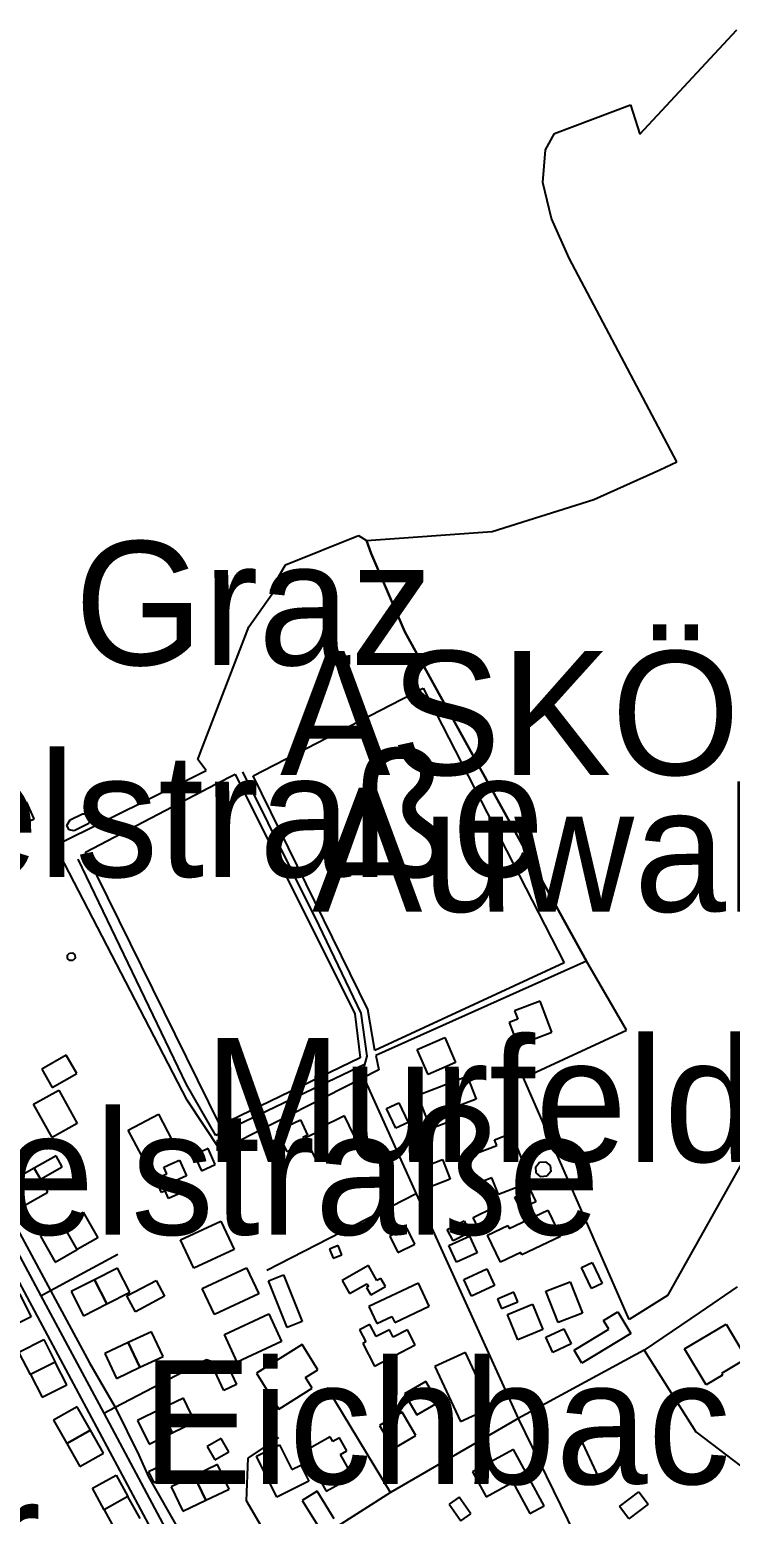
# Model space of a CAD drawing. Extents: x -3657 to 4700, y -7332 to 8131.
# Drawn here: x 1368 to 1614, y 3508 to 4028 of the extents above; entities that cross this region are included whole.
import ezdxf

# ---------------------------------------------------------------- set-up
doc = ezdxf.new("R2010")
doc.units = 0
for name, color, linetype in [('OSM_BUILDING_CARPORT', 9, 'CONTINUOUS'), ('OSM_BUILDING_DETACHED', 9, 'CONTINUOUS'), ('OSM_BUILDING_GARAGE', 9, 'CONTINUOUS'), ('OSM_BUILDING_HOUSE', 9, 'CONTINUOUS'), ('OSM_BUILDING_SERVICE', 9, 'CONTINUOUS'), ('OSM_BUILDING_SHED', 9, 'CONTINUOUS'), ('OSM_BUILDING_YES', 9, 'CONTINUOUS'), ('OSM_HIGHWAY_FOOTWAY', 8, 'CONTINUOUS'), ('OSM_HIGHWAY_RESIDENTIAL', 8, 'CONTINUOUS'), ('OSM_HIGHWAY_SERVICE', 8, 'CONTINUOUS'), ('OSM_LABELS', 8, 'CONTINUOUS'), ('OSM_LANDUSE_FARMLAND', 3, 'CONTINUOUS'), ('OSM_LEISURE_GARDEN', 3, 'CONTINUOUS'), ('OSM_LEISURE_PITCH', 3, 'CONTINUOUS'), ('OSM_LEISURE_SPORTS_CENTRE', 3, 'CONTINUOUS'), ('OSM_LEISURE_SWIMMING_POOL', 3, 'CONTINUOUS')]:
    doc.layers.add(name, color=color, linetype=linetype)

msp = doc.modelspace()

# ---------------------------------------------------------------- linework, layer by layer
at = {"layer": 'OSM_BUILDING_CARPORT'}
for p, q in [((1549.363855, 3569.906893), (1555.689296, 3572.886917)), ((1551.859143, 3564.614014), (1549.363855, 3569.906893)), ((1555.689296, 3572.886917), (1558.192168, 3567.594039)), ((1558.192168, 3567.594039), (1551.859143, 3564.614014))]:
    msp.add_line(p, q, dxfattribs=at)
at = {"layer": 'OSM_BUILDING_DETACHED'}
for p, q in [((1402.854815, 3642.51718), (1413.435139, 3648.110285)), ((1413.435139, 3648.110285), (1418.190596, 3639.114615)), ((1407.610272, 3633.521511), (1402.854815, 3642.51718)), ((1418.190596, 3639.114615), (1407.610272, 3633.521511))]:
    msp.add_line(p, q, dxfattribs=at)
at = {"layer": 'OSM_BUILDING_GARAGE'}
for p, q in [((1452.017294, 3589.69959), (1457.318832, 3591.823413)), ((1457.318832, 3591.823413), (1463.879391, 3575.422161)), ((1458.585437, 3573.309458), (1452.017294, 3589.69959)), ((1463.879391, 3575.422161), (1458.585437, 3573.309458))]:
    msp.add_line(p, q, dxfattribs=at)
at = {"layer": 'OSM_BUILDING_HOUSE'}
for p, q in [((1549.310764, 3586.041277), (1557.835699, 3589.399364)), ((1553.641491, 3575.044099), (1549.310764, 3586.041277)), ((1557.835699, 3589.399364), (1562.174011, 3578.402185)), ((1535.901436, 3577.935167), (1544.699412, 3581.526763)), ((1544.699412, 3581.526763), (1548.355122, 3572.60893)), ((1539.564731, 3569.006214), (1535.901436, 3577.935167)), ((1562.174011, 3578.402185), (1553.641491, 3575.044099)), ((1569.614367, 3575.789105), (1574.589774, 3578.791368)), ((1571.434638, 3572.775722), (1569.614367, 3575.789105)), ((1574.589774, 3578.791368), (1579.163204, 3571.218993)), ((1548.355122, 3572.60893), (1539.564731, 3569.006214)), ((1559.284331, 3565.459096), (1571.434638, 3572.775722)), ((1579.163204, 3571.218993), (1562.03749, 3560.888984)), ((1598.048513, 3565.848278), (1612.618263, 3574.499243)), ((1612.618263, 3574.499243), (1619.777995, 3562.467952)), ((1521.126906, 3564.625134), (1510.417646, 3559.621362)), ((1530.129661, 3545.366173), (1521.126906, 3564.625134)), ((1562.03749, 3560.888984), (1559.284331, 3565.459096)), ((1605.55713, 3553.227654), (1598.048513, 3565.848278)), ((1510.417646, 3559.621362), (1519.412817, 3540.362401)), ((1619.777995, 3562.467952), (1610.980019, 3557.241791)), ((1611.328905, 3556.652458), (1605.55713, 3553.227654)), ((1610.980019, 3557.241791), (1611.328905, 3556.652458)), ((1519.412817, 3540.362401), (1530.129661, 3545.366173)), ((1556.925563, 3532.211813), (1561.468656, 3534.346755)), ((1561.468656, 3534.346755), (1567.74859, 3521.003364)), ((1538.025086, 3530.632845), (1523.607024, 3522.771364)), ((1548.817774, 3510.862387), (1538.025086, 3530.632845)), ((1556.447742, 3528.531261), (1558.260428, 3529.387462)), ((1558.571391, 3524.027866), (1556.447742, 3528.531261)), ((1558.260428, 3529.387462), (1556.925563, 3532.211813)), ((1560.21722, 3524.795111), (1558.571391, 3524.027866)), ((1563.038639, 3518.790585), (1560.21722, 3524.795111)), ((1523.607024, 3522.771364), (1528.407989, 3513.975845)), ((1528.407989, 3513.975845), (1537.797552, 3519.101931)), ((1537.797552, 3519.101931), (1543.789276, 3508.126992)), ((1567.74859, 3521.003364), (1563.038639, 3518.790585)), ((1543.789276, 3508.126992), (1548.817774, 3510.862387))]:
    msp.add_line(p, q, dxfattribs=at)
at = {"layer": 'OSM_BUILDING_SERVICE'}
for p, q in [((1430.924907, 3636.034516), (1426.025345, 3633.810617)), ((1426.025345, 3633.810617), (1428.513048, 3628.306468)), ((1433.420194, 3630.530367), (1430.924907, 3636.034516)), ((1428.513048, 3628.306468), (1433.420194, 3630.530367))]:
    msp.add_line(p, q, dxfattribs=at)
at = {"layer": 'OSM_BUILDING_SHED'}
for p, q in [((1575.226869, 3510.595519), (1582.022546, 3515.732725)), ((1582.022546, 3515.732725), (1585.268695, 3511.440601)), ((1578.480602, 3506.303395), (1575.226869, 3510.595519)), ((1585.268695, 3511.440601), (1578.480602, 3506.303395))]:
    msp.add_line(p, q, dxfattribs=at)
at = {"layer": 'OSM_BUILDING_YES'}
for p, q in [((1369.885162, 3751.632762), (1367.139586, 3757.58169)), ((1364.606376, 3749.197593), (1369.885162, 3751.632762)), ((1547.338804, 3687.740157), (1538.373971, 3684.359831)), ((1538.373971, 3684.359831), (1539.504056, 3681.368687)), ((1551.449582, 3676.854173), (1547.338804, 3687.740157)), ((1539.504056, 3681.368687), (1536.523362, 3680.234499)), ((1536.523362, 3680.234499), (1539.496471, 3672.339659)), ((1504.251479, 3670.79405), (1513.921667, 3674.96386)), ((1513.921667, 3674.96386), (1517.698729, 3666.223938)), ((1539.496471, 3672.339659), (1551.449582, 3676.854173)), ((1381.140502, 3668.848139), (1372.51697, 3663.877726)), ((1384.856888, 3662.387713), (1381.140502, 3668.848139)), ((1508.028541, 3662.054129), (1504.251479, 3670.79405)), ((1372.51697, 3663.877726), (1376.233356, 3657.42842)), ((1517.698729, 3666.223938), (1508.028541, 3662.054129)), ((1376.233356, 3657.42842), (1384.856888, 3662.387713)), ((1504.425922, 3654.759742), (1521.801923, 3661.487035)), ((1521.801923, 3661.487035), (1524.926721, 3653.436522)), ((1369.642459, 3651.579567), (1378.470772, 3656.494382)), ((1378.470772, 3656.494382), (1384.963071, 3644.852274)), ((1508.991767, 3642.973079), (1504.425922, 3654.759742)), ((1524.926721, 3653.436522), (1516.993374, 3650.367542)), ((1376.134758, 3639.937458), (1369.642459, 3651.579567)), ((1493.496713, 3650.067316), (1497.744011, 3652.079944)), ((1496.758031, 3643.17323), (1493.496713, 3650.067316)), ((1497.744011, 3652.079944), (1501.012914, 3645.185858)), ((1516.993374, 3650.367542), (1518.442006, 3646.631392)), ((1384.963071, 3644.852274), (1376.134758, 3639.937458)), ((1455.134507, 3642.339268), (1463.325726, 3646.097657)), ((1463.325726, 3646.097657), (1465.783091, 3640.749181)), ((1478.691844, 3647.543191), (1470.182079, 3643.373381)), ((1470.182079, 3643.373381), (1470.606808, 3642.506061)), ((1483.796187, 3637.135346), (1478.691844, 3647.543191)), ((1501.012914, 3645.185858), (1496.758031, 3643.17323)), ((1518.442006, 3646.631392), (1508.991767, 3642.973079)), ((1458.570268, 3634.878089), (1455.134507, 3642.339268)), ((1465.10049, 3637.869232), (1458.570268, 3634.878089)), ((1465.783091, 3640.749181), (1464.129678, 3639.981936)), ((1464.129678, 3639.981936), (1465.10049, 3637.869232)), ((1470.606808, 3642.506061), (1464.933631, 3639.726187)), ((1464.933631, 3639.726187), (1468.794122, 3631.853587)), ((1531.343175, 3639.159093), (1537.342484, 3641.483067)), ((1532.11679, 3637.157585), (1531.343175, 3639.159093)), ((1537.342484, 3641.483067), (1543.994057, 3624.32569)), ((1377.560636, 3633.499272), (1369.923084, 3629.196028)), ((1379.714623, 3629.674166), (1377.560636, 3633.499272)), ((1468.794122, 3631.853587), (1475.23333, 3635.011523)), ((1475.23333, 3635.011523), (1476.052452, 3633.343599)), ((1476.052452, 3633.343599), (1483.796187, 3637.135346)), ((1505.57876, 3629.284984), (1513.102545, 3632.242769)), ((1513.102545, 3632.242769), (1515.810198, 3625.337564)), ((1519.579676, 3632.298366), (1532.11679, 3637.157585)), ((1523.182295, 3622.991351), (1519.579676, 3632.298366)), ((1369.923084, 3629.196028), (1362.050413, 3624.77047)), ((1369.923084, 3629.196028), (1372.084655, 3625.370922)), ((1372.084655, 3625.370922), (1369.923084, 3629.196028)), ((1372.084655, 3625.370922), (1379.714623, 3629.674166)), ((1412.388483, 3625.4154), (1416.408248, 3627.216758)), ((1415.354007, 3629.574091), (1418.137505, 3630.830593)), ((1416.408248, 3627.216758), (1415.354007, 3629.574091)), ((1418.137505, 3630.830593), (1420.852742, 3632.042618)), ((1420.852742, 3632.042618), (1423.325276, 3626.52735)), ((1508.278828, 3622.390898), (1505.57876, 3629.284984)), ((1374.686126, 3620.745213), (1372.084655, 3625.370922)), ((1414.512132, 3620.689616), (1412.388483, 3625.4154)), ((1423.325276, 3626.52735), (1419.487539, 3624.814948)), ((1419.487539, 3624.814948), (1421.383654, 3620.60066)), ((1515.810198, 3625.337564), (1508.278828, 3622.390898)), ((1530.440624, 3625.804583), (1523.182295, 3622.991351)), ((1532.700794, 3619.955729), (1530.440624, 3625.804583)), ((1543.994057, 3624.32569), (1532.700794, 3619.955729)), ((1366.813455, 3616.308536), (1374.686126, 3620.745213)), ((1415.786322, 3621.25671), (1414.512132, 3620.689616)), ((1416.961913, 3618.62139), (1415.786322, 3621.25671)), ((1421.383654, 3620.60066), (1416.961913, 3618.62139)), ((1538.502907, 3619.021692), (1543.918212, 3621.590295)), ((1540.467282, 3614.885241), (1538.502907, 3619.021692)), ((1545.882588, 3617.453844), (1540.467282, 3614.885241)), ((1543.918212, 3621.590295), (1545.882588, 3617.453844)), ((1379.835975, 3609.714677), (1387.048798, 3613.784411)), ((1387.048798, 3613.784411), (1392.175893, 3604.722025)), ((1523.842143, 3611.916336), (1531.017043, 3615.374499)), ((1525.882363, 3607.702049), (1523.842143, 3611.916336)), ((1531.017043, 3615.374499), (1533.049679, 3611.160211)), ((1536.546116, 3608.10235), (1550.076795, 3614.518298)), ((1550.076795, 3614.518298), (1554.460613, 3605.26688)), ((1379.835975, 3609.714677), (1372.09224, 3605.344716)), ((1384.963071, 3600.641171), (1379.835975, 3609.714677)), ((1384.963071, 3600.641171), (1379.835975, 3609.714677)), ((1421.247134, 3604.043735), (1435.361816, 3610.593117)), ((1435.361816, 3610.593117), (1439.980753, 3600.641171)), ((1500.565431, 3608.302501), (1494.59646, 3605.333597)), ((1503.424773, 3602.564843), (1500.565431, 3608.302501)), ((1514.79388, 3607.746527), (1520.694591, 3610.693192)), ((1516.818932, 3603.699031), (1514.79388, 3607.746527)), ((1522.712058, 3606.656816), (1516.818932, 3603.699031)), ((1520.694591, 3610.693192), (1522.712058, 3606.656816)), ((1533.049679, 3611.160211), (1525.882363, 3607.702049)), ((1528.931316, 3605.667181), (1536.075879, 3609.080866)), ((1536.075879, 3609.080866), (1536.546116, 3608.10235)), ((1372.09224, 3605.344716), (1377.219336, 3596.27121)), ((1392.175893, 3604.722025), (1384.963071, 3600.641171)), ((1425.866071, 3594.09179), (1421.247134, 3604.043735)), ((1476.462013, 3602.053346), (1473.481319, 3600.830202)), ((1477.781709, 3598.862052), (1476.462013, 3602.053346)), ((1494.59646, 3605.333597), (1497.455802, 3599.595938)), ((1497.455802, 3599.595938), (1503.424773, 3602.564843)), ((1515.317208, 3602.053346), (1522.636213, 3605.411433)), ((1517.994523, 3596.215613), (1515.317208, 3602.053346)), ((1522.636213, 3605.411433), (1525.321113, 3599.56258)), ((1533.45924, 3596.215613), (1528.931316, 3605.667181)), ((1554.460613, 3605.26688), (1540.929934, 3598.850932)), ((1377.219336, 3596.27121), (1384.963071, 3600.641171)), ((1439.980753, 3600.641171), (1425.866071, 3594.09179)), ((1473.481319, 3600.830202), (1474.801016, 3597.638908)), ((1474.801016, 3597.638908), (1477.781709, 3598.862052)), ((1525.321113, 3599.56258), (1517.994523, 3596.215613)), ((1540.573465, 3599.618177), (1533.45924, 3596.215613)), ((1540.929934, 3598.850932), (1540.573465, 3599.618177)), ((1399.047415, 3594.202984), (1390.985133, 3590.099892)), ((1403.378143, 3585.718812), (1399.047415, 3594.202984)), ((1428.846764, 3587.053151), (1444.39491, 3594.269701)), ((1444.39491, 3594.269701), (1448.649793, 3585.107239)), ((1487.148519, 3595.070305), (1477.918229, 3589.877502)), ((1490.106459, 3589.810785), (1487.148519, 3595.070305)), ((1491.471662, 3590.57803), (1490.106459, 3589.810785)), ((1493.109905, 3587.675842), (1491.471662, 3590.57803)), ((1520.565655, 3590.166609), (1528.605185, 3593.936117)), ((1528.605185, 3593.936117), (1531.373513, 3588.031666)), ((1390.985133, 3590.099892), (1382.892513, 3585.97456)), ((1382.892513, 3585.97456), (1387.22324, 3577.490387)), ((1395.31586, 3581.604599), (1390.985133, 3590.099892)), ((1390.985133, 3590.099892), (1395.31586, 3581.604599)), ((1395.31586, 3581.604599), (1403.378143, 3585.718812)), ((1402.43767, 3584.42895), (1412.684277, 3589.866382)), ((1412.684277, 3589.866382), (1415.642217, 3584.295517)), ((1433.101647, 3577.890689), (1428.846764, 3587.053151)), ((1477.918229, 3589.877502), (1480.519699, 3585.262912)), ((1480.519699, 3585.262912), (1486.587269, 3588.665477)), ((1487.13335, 3587.698081), (1486.488671, 3587.342258)), ((1486.488671, 3587.342258), (1487.929718, 3584.773655)), ((1486.587269, 3588.665477), (1487.13335, 3587.698081)), ((1504.668624, 3588.865628), (1487.26987, 3580.659442)), ((1487.929718, 3584.773655), (1493.109905, 3587.675842)), ((1508.46844, 3580.826235), (1504.668624, 3588.865628)), ((1523.333984, 3584.273278), (1520.565655, 3590.166609)), ((1531.373513, 3588.031666), (1523.333984, 3584.273278)), ((1538.085761, 3585.685453), (1532.412584, 3583.283643)), ((1539.488887, 3582.371844), (1538.085761, 3585.685453)), ((1364.682221, 3585.207315), (1368.800584, 3577.078966)), ((1387.22324, 3577.490387), (1395.31586, 3581.604599)), ((1405.39561, 3578.858085), (1402.43767, 3584.42895)), ((1415.642217, 3584.295517), (1405.39561, 3578.858085)), ((1448.649793, 3585.107239), (1433.101647, 3577.890689)), ((1487.26987, 3580.659442), (1490.068536, 3574.743872)), ((1496.333301, 3575.099696), (1508.46844, 3580.826235)), ((1532.412584, 3583.283643), (1533.815709, 3579.970034)), ((1533.815709, 3579.970034), (1539.488887, 3582.371844)), ((1368.800584, 3577.078966), (1360.32874, 3572.797961)), ((1436.628422, 3570.929886), (1452.184152, 3578.146437)), ((1452.184152, 3578.146437), (1456.689322, 3568.43912)), ((1490.068536, 3574.743872), (1495.332153, 3577.223519)), ((1495.332153, 3577.223519), (1496.333301, 3575.099696)), ((1410.992942, 3571.875043), (1402.877568, 3568.049938)), ((1415.073382, 3563.201839), (1410.992942, 3571.875043)), ((1441.133592, 3561.222569), (1436.628422, 3570.929886)), ((1487.603586, 3574.443646), (1484.000967, 3572.575571)), ((1484.000967, 3572.575571), (1486.230799, 3568.272328)), ((1489.825834, 3570.140402), (1487.603586, 3574.443646)), ((1494.482693, 3572.553332), (1489.825834, 3570.140402)), ((1495.817558, 3569.984729), (1494.482693, 3572.553332)), ((1500.78538, 3572.553332), (1495.817558, 3569.984729)), ((1503.546124, 3567.238215), (1500.78538, 3572.553332)), ((1364.538116, 3564.758568), (1373.207156, 3569.173006)), ((1368.57305, 3556.83037), (1364.538116, 3564.758568)), ((1373.207156, 3569.173006), (1377.242089, 3561.244808)), ((1402.877568, 3568.049938), (1394.693935, 3564.202593)), ((1402.877568, 3568.049938), (1406.958009, 3559.387853)), ((1406.958009, 3559.387853), (1402.877568, 3568.049938)), ((1456.689322, 3568.43912), (1441.133592, 3561.222569)), ((1463.849053, 3567.33829), (1447.815502, 3557.308508)), ((1469.378126, 3558.509413), (1463.849053, 3567.33829)), ((1486.230799, 3568.272328), (1485.184143, 3567.727472)), ((1485.184143, 3567.727472), (1489.264583, 3559.843752)), ((1489.264583, 3559.843752), (1503.546124, 3567.238215)), ((1377.242089, 3561.244808), (1368.57305, 3556.83037)), ((1377.242089, 3561.244808), (1368.57305, 3556.83037)), ((1381.292191, 3553.294371), (1377.242089, 3561.244808)), ((1394.693935, 3564.202593), (1398.774375, 3555.529389)), ((1398.774375, 3555.529389), (1406.958009, 3559.387853)), ((1406.958009, 3559.387853), (1415.073382, 3563.201839)), ((1434.808151, 3558.754042), (1437.644739, 3560.0995)), ((1437.644739, 3560.0995), (1440.860551, 3553.327729)), ((1368.57305, 3556.83037), (1372.623152, 3548.879932)), ((1433.230583, 3558.009036), (1434.808151, 3558.754042)), ((1436.446394, 3551.237265), (1433.230583, 3558.009036)), ((1447.815502, 3557.308508), (1455.680588, 3544.754601)), ((1465.108074, 3555.840735), (1469.378126, 3558.509413)), ((1467.444088, 3552.104585), (1465.108074, 3555.840735)), ((1507.315601, 3554.395201), (1499.837323, 3550.069718)), ((1511.540146, 3547.100814), (1507.315601, 3554.395201)), ((1372.623152, 3548.879932), (1381.292191, 3553.294371)), ((1440.860551, 3553.327729), (1436.446394, 3551.237265)), ((1455.680588, 3544.754601), (1467.444088, 3552.104585)), ((1499.837323, 3550.069718), (1504.061868, 3542.775331)), ((1385.000993, 3545.588563), (1376.696008, 3540.873898)), ((1389.673021, 3537.371257), (1385.000993, 3545.588563)), ((1414.216338, 3544.710123), (1406.176809, 3540.796061)), ((1422.202776, 3548.613065), (1414.216338, 3544.710123)), ((1418.281609, 3536.392742), (1414.216338, 3544.710123)), ((1414.216338, 3544.710123), (1418.281609, 3536.392742)), ((1426.268047, 3540.284565), (1422.202776, 3548.613065)), ((1504.061868, 3542.775331), (1511.540146, 3547.100814)), ((1376.696008, 3540.873898), (1381.360452, 3532.656593)), ((1406.176809, 3540.796061), (1410.234496, 3532.467561)), ((1418.281609, 3536.392742), (1426.268047, 3540.284565)), ((1498.957525, 3543.709368), (1490.978672, 3539.050301)), ((1490.978672, 3539.050301), (1495.779636, 3530.832996)), ((1503.758489, 3535.492063), (1498.957525, 3543.709368)), ((1381.360452, 3532.656593), (1389.673021, 3537.371257)), ((1389.673021, 3537.371257), (1381.360452, 3532.656593)), ((1394.238867, 3529.331864), (1389.673021, 3537.371257)), ((1410.234496, 3532.467561), (1418.281609, 3536.392742)), ((1435.483168, 3534.45795), (1430.538099, 3531.678077)), ((1438.145314, 3529.732166), (1435.483168, 3534.45795)), ((1473.746775, 3535.025045), (1464.539239, 3529.876719)), ((1474.656911, 3533.390479), (1473.746775, 3535.025045)), ((1476.939834, 3534.669221), (1474.656911, 3533.390479)), ((1479.510966, 3530.065751), (1476.939834, 3534.669221)), ((1495.779636, 3530.832996), (1503.758489, 3535.492063)), ((1381.360452, 3532.656593), (1385.933882, 3524.617199)), ((1385.933882, 3524.617199), (1394.238867, 3529.331864)), ((1430.538099, 3531.678077), (1433.200245, 3526.952293)), ((1433.200245, 3526.952293), (1438.145314, 3529.732166)), ((1447.830671, 3528.197676), (1455.900538, 3532.256291)), ((1455.035909, 3513.898008), (1447.830671, 3528.197676)), ((1455.900538, 3532.256291), (1460.276772, 3523.571967)), ((1464.539239, 3529.876719), (1472.328481, 3515.955115)), ((1477.319057, 3528.842607), (1479.510966, 3530.065751)), ((1481.619446, 3521.147918), (1477.319057, 3528.842607)), ((1416.165545, 3525.70691), (1410.022131, 3522.738005)), ((1417.955478, 3522.004119), (1416.165545, 3525.70691)), ((1434.186225, 3525.295488), (1425.979838, 3521.359188)), ((1438.312172, 3516.72236), (1434.186225, 3525.295488)), ((1460.276772, 3523.571967), (1463.371232, 3525.117577)), ((1463.371232, 3525.117577), (1466.192652, 3519.513352)), ((1390.287363, 3516.978108), (1398.653023, 3521.581578)), ((1398.653023, 3521.581578), (1402.77897, 3514.098159)), ((1410.022131, 3522.738005), (1411.812064, 3519.035214)), ((1411.812064, 3519.035214), (1417.955478, 3522.004119)), ((1425.979838, 3521.359188), (1417.947893, 3517.500724)), ((1425.979838, 3521.359188), (1430.105785, 3512.77494)), ((1430.105785, 3512.77494), (1425.979838, 3521.359188)), ((1466.192652, 3519.513352), (1455.035909, 3513.898008)), ((1472.328481, 3515.955115), (1481.619446, 3521.147918)), ((1394.420894, 3509.494689), (1390.287363, 3516.978108)), ((1402.77897, 3514.098159), (1394.420894, 3509.494689)), ((1402.77897, 3514.098159), (1394.420894, 3509.494689)), ((1407.041438, 3506.381231), (1402.77897, 3514.098159)), ((1417.947893, 3517.500724), (1422.07384, 3508.916476)), ((1422.07384, 3508.916476), (1430.105785, 3512.77494)), ((1430.105785, 3512.77494), (1438.312172, 3516.72236)), ((1469.11267, 3515.977354), (1463.902145, 3512.76382)), ((1463.902145, 3512.76382), (1469.924207, 3503.023145)), ((1475.134732, 3506.236678), (1469.11267, 3515.977354)), ((1518.912243, 3513.875769), (1515.446144, 3511.46284)), ((1523.000268, 3508.026916), (1518.912243, 3513.875769)), ((1394.420894, 3509.494689), (1398.683361, 3501.766642)), ((1515.446144, 3511.46284), (1519.534169, 3505.602867)), ((1519.534169, 3505.602867), (1523.000268, 3508.026916))]:
    msp.add_line(p, q, dxfattribs=at)
at = {"layer": 'OSM_HIGHWAY_FOOTWAY'}
for p, q in [((1355.216813, 3624.025464), (1375.565923, 3586.308145)), ((1375.565923, 3586.308145), (1389.33172, 3560.944582)), ((1389.33172, 3560.944582), (1398.304138, 3545.399531)), ((1398.304138, 3545.399531), (1406.616708, 3528.620217)), ((1406.616708, 3528.620217), (1410.0373, 3521.025603)), ((1410.0373, 3521.025603), (1420.81482, 3501.955673))]:
    msp.add_line(p, q, dxfattribs=at)
at = {"layer": 'OSM_HIGHWAY_RESIDENTIAL'}
for p, q in [((1306.092257, 3707.733005), (1372.183253, 3584.495667)), ((1485.783316, 3665.556769), (1484.87318, 3662.165324)), ((1486.541762, 3668.403359), (1485.783316, 3665.556769)), ((1484.87318, 3662.165324), (1503.872256, 3620.167)), ((1503.872256, 3620.167), (1539.663329, 3541.47435)), ((1616.456001, 3587.575767), (1603.494156, 3578.724651)), ((1372.183253, 3584.495667), (1394.276789, 3543.297947)), ((1603.494156, 3578.724651), (1583.827648, 3565.447976)), ((1583.827648, 3565.447976), (1539.663329, 3541.47435)), ((1583.827648, 3565.447976), (1601.992433, 3536.793044)), ((1394.276789, 3543.297947), (1430.940076, 3474.924187)), ((1539.663329, 3541.47435), (1494.892254, 3515.476976)), ((1539.663329, 3541.47435), (1583.713881, 3451.284145)), ((1601.992433, 3536.793044), (1630.092862, 3515.332423)), ((1494.892254, 3515.476976), (1456.833427, 3491.347677))]:
    msp.add_line(p, q, dxfattribs=at)
at = {"layer": 'OSM_HIGHWAY_SERVICE'}
for p, q in [((1442.91594, 3768.134089), (1469.734595, 3714.304625)), ((1423.287354, 3658.473652), (1385.25128, 3737.555484)), ((1469.734595, 3714.304625), (1484.509126, 3683.51475)), ((1484.509126, 3683.51475), (1486.541762, 3668.403359)), ((1485.783316, 3665.556769), (1433.655313, 3640.671344)), ((1433.655313, 3640.671344), (1423.287354, 3658.473652)), ((1503.872256, 3620.167), (1451.524304, 3593.313425)), ((1375.565923, 3586.308145), (1399.274949, 3599.051083)), ((1372.183253, 3584.495667), (1375.565923, 3586.308145)), ((1398.304138, 3545.399531), (1430.302981, 3562.07877)), ((1430.302981, 3562.07877), (1433.587053, 3561.133613)), ((1433.587053, 3561.133613), (1434.808151, 3558.754042)), ((1494.892254, 3515.476976), (1472.654613, 3552.238019)), ((1394.276789, 3543.297947), (1398.304138, 3545.399531)), ((1444.910653, 3527.530506), (1455.710926, 3534.791535)), ((1444.387326, 3512.585908), (1444.910653, 3527.530506)), ((1456.833427, 3491.347677), (1444.387326, 3512.585908))]:
    msp.add_line(p, q, dxfattribs=at)
at = {"layer": 'OSM_LANDUSE_FARMLAND'}
for p, q in [((1582.303171, 3991.66925), (1616.342234, 4028.241261)), ((1552.420393, 3991.89164), (1579.00393, 4001.932541)), ((1579.00393, 4001.932541), (1582.303171, 3991.66925)), ((1549.196997, 3986.076145), (1552.420393, 3991.89164)), ((1548.271693, 3974.667545), (1549.196997, 3986.076145)), ((1551.297893, 3962.08028), (1548.271693, 3974.667545)), ((1557.592996, 3948.103078), (1551.297893, 3962.08028)), ((1595.363613, 3876.81601), (1557.592996, 3948.103078)), ((1589.296044, 3874.013898), (1595.363613, 3876.81601)), ((1566.216528, 3863.528216), (1589.296044, 3874.013898)), ((1530.546807, 3852.353126), (1566.216528, 3863.528216)), ((1486.412826, 3849.161832), (1530.546807, 3852.353126)), ((1488.05107, 3844.691796), (1486.412826, 3849.161832)), ((1499.86766, 3817.148812), (1488.05107, 3844.691796)), ((1563.592305, 3701.717359), (1499.86766, 3817.148812)), ((1681.280392, 3743.837997), (1592.049204, 3584.540145)), ((1577.638727, 3677.610299), (1563.592305, 3701.717359)), ((1541.506353, 3660.842104), (1577.638727, 3677.610299)), ((1578.639876, 3576.122689), (1541.506353, 3660.842104)), ((1592.049204, 3584.540145), (1578.639876, 3576.122689))]:
    msp.add_line(p, q, dxfattribs=at)
at = {"layer": 'OSM_LEISURE_GARDEN'}
msp.add_line((1424.007878, 3478.449066), (1279.319108, 3748.485945), dxfattribs=at)
at = {"layer": 'OSM_LEISURE_PITCH'}
for p, q in [((1446.700586, 3766.733033), (1506.34479, 3797.389474)), ((1506.34479, 3797.389474), (1555.840985, 3701.139145)), ((1387.898257, 3739.979533), (1433.700819, 3763.864204)), ((1433.700819, 3763.864204), (1440.329639, 3767.322366)), ((1440.329639, 3767.322366), (1482.385477, 3683.303479)), ((1486.905816, 3684.771252), (1446.700586, 3766.733033)), ((1435.09636, 3644.118387), (1387.898257, 3739.979533)), ((1555.840985, 3701.139145), (1489.355597, 3670.482704)), ((1489.355597, 3670.482704), (1486.905816, 3684.771252)), ((1482.385477, 3683.303479), (1484.236086, 3667.914101)), ((1484.236086, 3667.914101), (1435.09636, 3644.118387))]:
    msp.add_line(p, q, dxfattribs=at)
at = {"layer": 'OSM_LEISURE_SPORTS_CENTRE'}
for p, q in [((1458.062109, 3840.688778), (1483.598991, 3850.974309)), ((1483.598991, 3850.974309), (1486.412826, 3849.161832)), ((1486.412826, 3849.161832), (1488.05107, 3844.691796)), ((1452.889507, 3831.770945), (1458.062109, 3840.688778)), ((1488.05107, 3844.691796), (1499.86766, 3817.148812)), ((1445.183694, 3818.95017), (1453.412835, 3830.503323)), ((1453.412835, 3830.503323), (1452.889507, 3831.770945)), ((1428.156578, 3774.67235), (1445.183694, 3818.95017)), ((1499.86766, 3817.148812), (1563.592305, 3701.717359)), ((1427.284365, 3772.392854), (1428.156578, 3774.67235)), ((1377.257258, 3742.336866), (1430.189214, 3768.53439)), ((1430.189214, 3768.53439), (1427.284365, 3772.392854)), ((1423.507303, 3652.980623), (1377.257258, 3742.336866)), ((1563.592305, 3701.717359), (1489.66656, 3668.681346)), ((1489.66656, 3668.681346), (1490.735969, 3663.621977)), ((1490.735969, 3663.621977), (1435.225296, 3635.411824)), ((1435.225296, 3635.411824), (1423.507303, 3652.980623))]:
    msp.add_line(p, q, dxfattribs=at)
at = {"layer": 'OSM_LEISURE_SWIMMING_POOL'}
for p, q in [((1382.44503, 3751.288057), (1386.851602, 3753.445239)), ((1386.851602, 3753.445239), (1388.49743, 3753.356283)), ((1388.49743, 3753.356283), (1389.445487, 3751.543806)), ((1381.322529, 3749.297668), (1382.44503, 3751.288057)), ((1382.103729, 3747.740939), (1381.322529, 3749.297668)), ((1383.916415, 3747.396235), (1382.103729, 3747.740939)), ((1389.013173, 3749.987077), (1383.916415, 3747.396235)), ((1389.445487, 3751.543806), (1389.013173, 3749.987077)), ((1381.534894, 3703.807824), (1382.270587, 3704.608427)), ((1381.580401, 3702.706994), (1381.534894, 3703.807824)), ((1382.391938, 3701.973107), (1381.580401, 3702.706994)), ((1382.270587, 3704.608427), (1383.370334, 3704.652905)), ((1383.484101, 3702.017585), (1382.391938, 3701.973107)), ((1383.370334, 3704.652905), (1384.174287, 3703.919019)), ((1384.219793, 3702.829308), (1383.484101, 3702.017585)), ((1384.174287, 3703.919019), (1384.219793, 3702.829308)), ((1545.814327, 3629.618569), (1547.141608, 3631.242015)), ((1546.019108, 3627.528104), (1545.814327, 3629.618569)), ((1547.642183, 3626.193765), (1546.019108, 3627.528104)), ((1547.141608, 3631.242015), (1549.234919, 3631.442165)), ((1549.234919, 3631.442165), (1550.857994, 3630.118946)), ((1551.062775, 3628.028481), (1549.735494, 3626.405035)), ((1550.857994, 3630.118946), (1551.062775, 3628.028481)), ((1549.735494, 3626.405035), (1547.642183, 3626.193765)), ((1561.885801, 3594.403135), (1565.655278, 3596.160015)), ((1565.655278, 3596.160015), (1569.128962, 3588.743314)), ((1565.359484, 3586.986434), (1561.885801, 3594.403135)), ((1569.128962, 3588.743314), (1565.359484, 3586.986434))]:
    msp.add_line(p, q, dxfattribs=at)

# ---------------------------------------------------------------- texts
at = {"layer": 'OSM_LABELS'}
for s, p in [('Logistikzentrum der Holding Graz', (648.228213, 3805.521159)), ('ASKÖ Murfeld', (1456.1306, 3767.032023)), ('Mittelstraße', (1245.599569, 3731.284438)), ('Auwaldgasse', (1467.339567, 3719.111842)), ('Murfeld Sportplatz', (1429.479308, 3631.397687)), ('Mittelstraße', (1265.171584, 3605.883837)), ('Eichbachgasse', (1407.588935, 3518.471982)), ('Froschauer', (1078.690386, 3477.615104))]:
    msp.add_text(s, height=43.418293, dxfattribs=at).set_placement(p)

doc.saveas('drawing.dxf')
